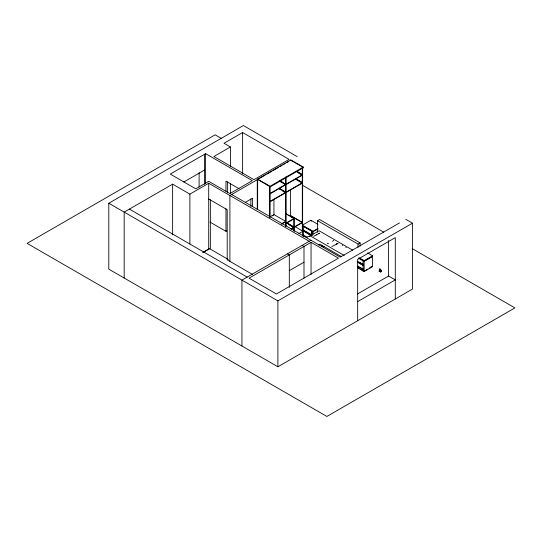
<?xml version="1.0" encoding="UTF-8"?>
<svg xmlns="http://www.w3.org/2000/svg" width="542" height="542" viewBox="0 0 542 542"><rect width="100%" height="100%" fill="white"/><g stroke="black" fill="none" stroke-linecap="round" stroke-linejoin="round"><path stroke-width="0.81" d="M379.502 270.865L379.678 271.176M317.402 232.288L317.524 220.696L319.59 219.53L360.125 242.918L360.091 246.231M358.025 247.396L358.059 244.083L360.125 242.918M380.769 270.424L380.769 271.766M323.411 246.779L323.445 246.346L323.987 246.657L323.472 246.962M311.521 235.567L303.622 231.014L311.603 235.309M363.425 260.417L358.946 258.141M380.951 270.851L380.64 270.045M303.818 231.116L311.203 235.533M379.685 270.329L380.701 269.936A0.745 0.434 60 0 1 380.701 271.115L380.992 270.824M380.186 269.97L380.355 270.106M380.288 270.119L380.288 270.18A0.745 0.434 60 0 1 380.288 271.352L380.017 271.196A0.745 0.434 60 0 1 380.017 270.018L380.111 270.16M333.784 240.445L332.436 241.312M337.463 243.615L338.14 243.202M319.638 233.121L319.231 233.351M380.552 270.966L379.888 270.14M336.961 243.907L336.257 244.32L337.253 243.744M313.635 236.339L316.399 234.862M319.001 233.487L318.621 233.71L319.326 233.297M336.867 243.961L336.501 244.178M405.782 219.3L412.482 223.168L412.482 289.069L277.897 366.771L108.8 269.144L108.8 203.243L243.385 125.541L297.226 156.631M205.601 153.657L170.249 174.07L195.784 188.812L208.704 181.353L229.903 193.589L252.335 180.635L205.601 153.657L205.601 183.23M230.418 146.97L213.873 156.523L253.988 179.68L289.143 159.389L242.62 132.526L224.009 143.271L230.418 146.97L230.418 166.408M309.197 241.285L208.704 183.264L189.89 194.131L172.627 184.158L124.179 212.125L124.179 278.026M183.792 182.01L204.571 170.012M257.267 209.612L257.267 179.3L290.851 159.917L303.256 167.078L303.256 167.796L270.045 186.97M265.336 175.039L229.903 195.499L229.903 261.4M266.8 174.199L271.921 171.238M273.392 170.391L278.513 167.431M279.977 166.59L282.172 165.324M283.635 164.477L285.106 163.63M286.569 162.783L288.764 161.516M257.267 179.3L269.672 186.468L303.256 167.078M245.228 202.41L252.538 198.189L252.538 206.543M269.428 193.833L285.722 184.422L279.482 180.825M269.428 194.192L285.722 184.781L282.944 183.182M286.027 184.605L302.321 175.195L297.47 172.397M269.428 201.773L285.722 192.363L278.784 188.359M286.027 192.186L302.321 182.776L295.39 178.772M269.428 202.125L285.722 192.722L282.253 190.723M286.027 192.545L302.321 183.135L295.39 179.131M209.971 222.078L225.973 231.312L226.8 230.838M202.918 252.45L209.53 248.629L227.328 258.961M202.918 252.504L210.357 248.209L210.357 199.741M269.347 217.213L273.934 214.571L285.722 221.373L281.467 223.826M272.199 215.926L273.622 215.106M281.494 224.171L285.722 221.732M286.027 223.101L294.177 218.399L294.177 231.475M286.027 223.46L294.177 218.758L290.708 216.759M228.04 259.32L227.213 259.794L252.45 274.421M228.04 259.367L227.213 259.848L227.213 209.707L208.704 199.022M291.02 228.819L293.866 227.173L286.237 222.769M294.177 226.996L302.321 222.295L290.539 215.486M291.02 229.178L293.866 227.532L288.317 224.334M294.177 227.355L302.321 222.654L291.23 216.244M317.978 224.368L310.857 220.255L302.348 225.167L312.958 231.292L317.917 228.433M302.402 225.804L302.504 236.055M303.452 226.414L303.818 226.373M302.632 230.709L302.321 230.885L302.321 167.613L302.944 167.973L302.944 167.254L290.539 160.093M303.818 230.296L303.5 230.479L311.907 235.33L311.907 231.238M298.872 233.595L302.944 231.244L294.699 226.481M303.818 234.998L303.5 235.174L307.057 237.166M311.853 231.265L312.219 231.224L312.219 235.147M317.91 228.981L312.903 231.874L312.958 231.292M310.952 240.269L241.935 280.112L241.935 346.013M311.061 242.355L249.029 278.168L276.427 293.988L338.452 258.175L311.061 242.355L311.061 274.462M318.75 245.004L320.051 244.252L341.433 256.596M289.313 270.668L303.994 262.192M399.515 222.925L340.213 257.159L231.658 194.483M108.8 203.243L277.897 300.871L412.482 223.168M359.129 257.836L364.082 260.695L372.584 255.783L372.584 256.393L364.082 261.305L358.777 258.243M364.028 261.271L372.584 256.393M363.343 265.153L363.343 264.543L357.429 261.495M363.079 269.401L357.476 266.163L363.343 269.245M364.847 270.804L367.713 269.15M369.143 268.324L371.744 266.515M357.476 267.68L364.129 271.522L372.537 266.671L372.537 256.359M380.565 269.936L380.193 270.106M380.64 270.594C379.285 264.259 378.729 276.677 379.624 269.245C381.914 268.947 381.778 274.117 379.529 271.095L380.809 271.955L380.843 270.322M380.64 270.776L380.904 270.438L380.741 271.041M357.476 293.988L388.6 276.02L395.294 279.889L357.666 301.616M308.75 236.597L319.082 230.777L352.659 250.147M306.935 237.179L308.1 236.536M331.826 246.617L336.325 244.279M318.689 233.67L316.169 234.977M380.464 271.224L379.996 271.135M309.428 236.258L310.932 236.251L344.217 255.465M363.147 265.268L357.124 261.474M380.518 269.814L380.43 269.78A0.745 0.434 60 0 0 380.193 269.801M342.754 245.472L342.259 245.194M297.091 171.455L302.632 174.66M296.779 171.638L302.321 174.836L286.027 184.246L284.645 183.447M295.702 178.596L302.632 182.6M221.719 138.637L215.12 134.829L27.1 243.378L326.88 416.459L514.9 307.903L412.286 248.663M302.341 185.188L383.702 232.159M279.787 180.642L283.256 182.647M280.173 181.584L281.562 182.383M279.096 188.182L284.645 191.387M279.482 189.117L280.864 189.917M317.524 220.696L358.059 244.083M367.645 252.931L372.584 255.783M285.858 213.595L294.177 218.399M287.938 215.154L289.326 215.953M380.728 270.316L379.529 269.625L380.708 270.329M238.995 188.697L225.973 181.177L225.973 191.204M303.622 226.312L312.023 231.17L311.955 235.296M358.824 258.209L364.129 261.21L364.129 271.522M302.348 225.777L313.005 231.813L313.005 234.191M372.008 266.366L372.537 266.671M359.143 262.118L360.545 262.931M361.941 263.737L363.343 264.543M304.516 230.696L308.716 233.128M310.119 233.934L311.521 234.74M357.544 262.03L363.343 265.37L357.429 262.098M287.246 222.992L293.486 226.597M357.74 267.531L359.143 268.337M360.545 269.144L362.645 270.356M363.343 270.763L364.129 271.217M302.131 245.363L303.994 246.434L303.994 278.073M287.45 253.839L289.313 254.909L289.313 287.382M129.409 209.11L247.166 277.097M346.243 247.558L345.782 247.274M380.227 270.282L380.538 270.824M380.037 271.108L379.712 270.431M321.846 246.034L321.779 245.384L322.361 246.176M395.294 298.994L395.294 237.626L357.666 259.354L357.666 320.715M388.6 240.526L388.6 276.02M364.082 260.695L364.082 261.305M363.079 260.607L363.079 270.912M311.433 220.594L311.433 221.197M310.857 220.255L310.857 220.865M303.554 226.353L303.554 236.664M302.632 167.437L302.632 224.842M293.866 218.934L293.866 230.831M290.539 189.659L290.539 215.845M286.027 177.024L286.027 225.933M285.722 177.2L285.722 226.617M285.41 221.908L285.41 226.089M277.897 300.871L277.897 366.771M273.934 199.402L273.934 214.571M270.045 217.335L270.045 186.252L257.64 179.09L257.64 209.652M269.672 186.468L269.672 216.773M250.885 198.9L250.885 206.421M242.62 132.526L242.62 173.928M230.418 183.304L230.418 193.44M227.626 181.888L227.626 192.756M225.973 208.751L225.973 231.312M208.704 183.264L208.704 249.164M204.571 154.253L204.571 184.219M199.11 172.708L199.11 186.915M189.89 194.131L189.89 243.934M172.627 184.158L172.627 234.808M328.052 243.256L327.876 243.643L328.052 243.256"/></g></svg>
